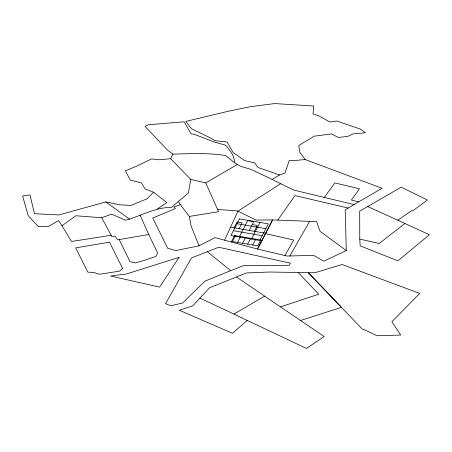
<?xml version="1.0" encoding="UTF-8"?>
<svg xmlns="http://www.w3.org/2000/svg" width="452" height="452" viewBox="0 0 452 452"><rect width="100%" height="100%" fill="white"/><g stroke="black" fill="none" stroke-linecap="round" stroke-linejoin="round"><path stroke-width="0.68" d="M157.409 208.993L166.782 202.581L153.601 192.202L145.086 188.959L141.493 182.896L130.216 180.105L125.413 170.805L137.431 165.788L151.46 158.951L159.906 159.759L170.681 158.68L190.767 179.444L188.394 193.072L171.421 207.411C155.087 207.293 140.883 216.033 125.543 220.243L111.684 214.175L101.666 217.711L75.857 215.757L61.935 225.746L71.472 241.481L111.186 235.277L111.78 236.577L114.972 236.051L117.644 239.831L148.764 234.498L157.618 252.956L155.878 256.442L143.493 260.668L135.103 262.945L130.018 261.702L119.305 239.746M199.078 245.815L191.072 225.989L189.332 216.44L180.359 204.688L173.901 207.01L175.421 208.553L152.776 218.017L167.568 248.171L175.721 250.611L199.078 245.815L215.022 237.65L224.576 240.181L237.927 211.135L280.624 183.715L293.845 190.1L354.085 204.564L382.03 188.258L305.213 159.562L295.032 160.466L289.263 160.494L284.896 173.178L279.596 174.958L272.11 179.41L250.911 169.376L240.289 166.217L234.362 162.624L225.678 155.533C208.253 152.776 190.512 153.59 172.941 154.143L167.421 150.024L145.098 126.424L148.171 124.763L184.094 121.814L191.1 133.798L194.484 134.402L213.982 141.917L225.576 145.194C229.684 150.324 234.712 155.516 234.362 162.624M231.384 242.018L234.379 235.503L262.064 240.283M170.681 158.68L172.941 154.143M190.767 179.444L205.79 182.902L217.615 209.581L233.385 210.479L237.927 211.135L256.12 220.073L272.601 219.915L257.516 249.069L287.06 256.041L313.603 255.363L323.818 261.183L346.283 250.572L320.084 231.356L316.598 221.621L272.601 219.915L257.516 249.069L224.576 240.181M234.063 227.814L237.085 221.972L242.148 222.842L239.125 228.684M235.492 235.695L232.469 241.543L257.776 245.905L260.798 240.063M239.261 236.938L247.86 220.327M237.532 242.413L240.554 236.571M242.588 243.289L245.617 237.441M249.244 230.43L253.781 221.666L247.707 220.621M247.651 244.159L250.674 238.317M254.306 231.305L257.329 225.463L252.272 224.587M251.408 239.035L260.007 222.424M252.713 245.035L255.736 239.193M285.014 255.414L293.732 240.04L265.431 233.582M289.8 256.058L309.62 221.344M277.788 220L295.009 195.597L348.187 208.05L354.085 204.564M324.372 197.428L334.802 182.902L359.476 188.8L351.385 200.072L358.764 201.835M153.601 192.202L147.007 198.818L130.899 205.474L119.712 204.767L105.785 201.942L58.833 214.949L34.476 213.706L30.001 194.931L22.6 195.97L28.216 215.677L38.318 226.655L48.381 226.463L58.562 220.576L61.935 225.746M300.518 320.508L324.242 336.548L306.428 348.435L247.187 320.423L232.531 333.299L179.263 310.241L192.642 305.908L209.502 287.834L246.368 272.968L269.42 272.019L314.835 272.754L342.119 264.493L419.699 293.438L391.867 321.762L400.721 335.039L376.923 335.746L364.357 329.723L362.323 329.163L308.36 272.765L341.452 307.337L300.518 320.508L236.616 277.099M359.758 239.068L360.154 245.86L397.901 260.815L429.4 234.763L404.913 223.486L379.194 243.492L359.758 239.068L359.69 211.186L401.229 187.151L427.445 200.055L412.54 210.988L411.636 210.632L397.856 220.226L367.629 206.53M348.187 208.05L345.226 209.954L346.283 250.572M205.79 182.902L237.238 164.505M199.925 298.105L233.944 314.083L264.584 296.179M230.678 270.675L204.959 281.138L182.653 302.964L170.833 305.795L165.573 303.654L191.484 257.917L218.712 247.244L290.376 263.171L289.116 265.301L243.639 265.59L230.678 270.675L207.276 251.674M280.613 306.84L318.745 294.201L298.218 272.528M189.332 216.44L218.542 211.722L217.615 209.581M237.023 223.683L265.872 228.661M230.543 227.203L265.691 233.272M233.396 230.701L262.245 235.673M279.596 174.958L257.951 167.443L254.758 162.895L244.656 160.618L233.079 152.522L227.147 141.99L215.073 140.725L209.638 137.538L191.558 128.78L185.845 121.407L228.26 111.243L249.933 106.791L274.607 103.564L313.807 106.034L313.016 113.91L318.592 115.78L329.937 122.012L336.808 121.017L360.51 129.136L365.397 132.792L353.215 133.843L347.803 136.357L338.446 137.459L331.395 133.945L314.213 136.176L298.84 145.476L299.54 151.917L305.213 159.562M397.856 220.226L404.913 223.486M233.944 314.083L247.187 320.423M272.11 179.41L280.624 183.715M105.785 201.942L129.605 219.203M178.54 201.688L180.359 204.688M101.666 217.711L111.186 235.277M140.075 215.152L148.764 234.498M239.509 218.887L230.91 235.498L259.759 240.475L268.358 223.864L239.509 218.887M179.026 257.38L159.641 287.116L110.497 276.014L126.187 274.048L179.026 257.38M122.616 268.386L119.447 271.149L100.44 274.155L98.502 274.008L93.762 272.42L87.846 272.166L75.682 247.888L109.486 242.159L122.616 268.386"/></g></svg>
